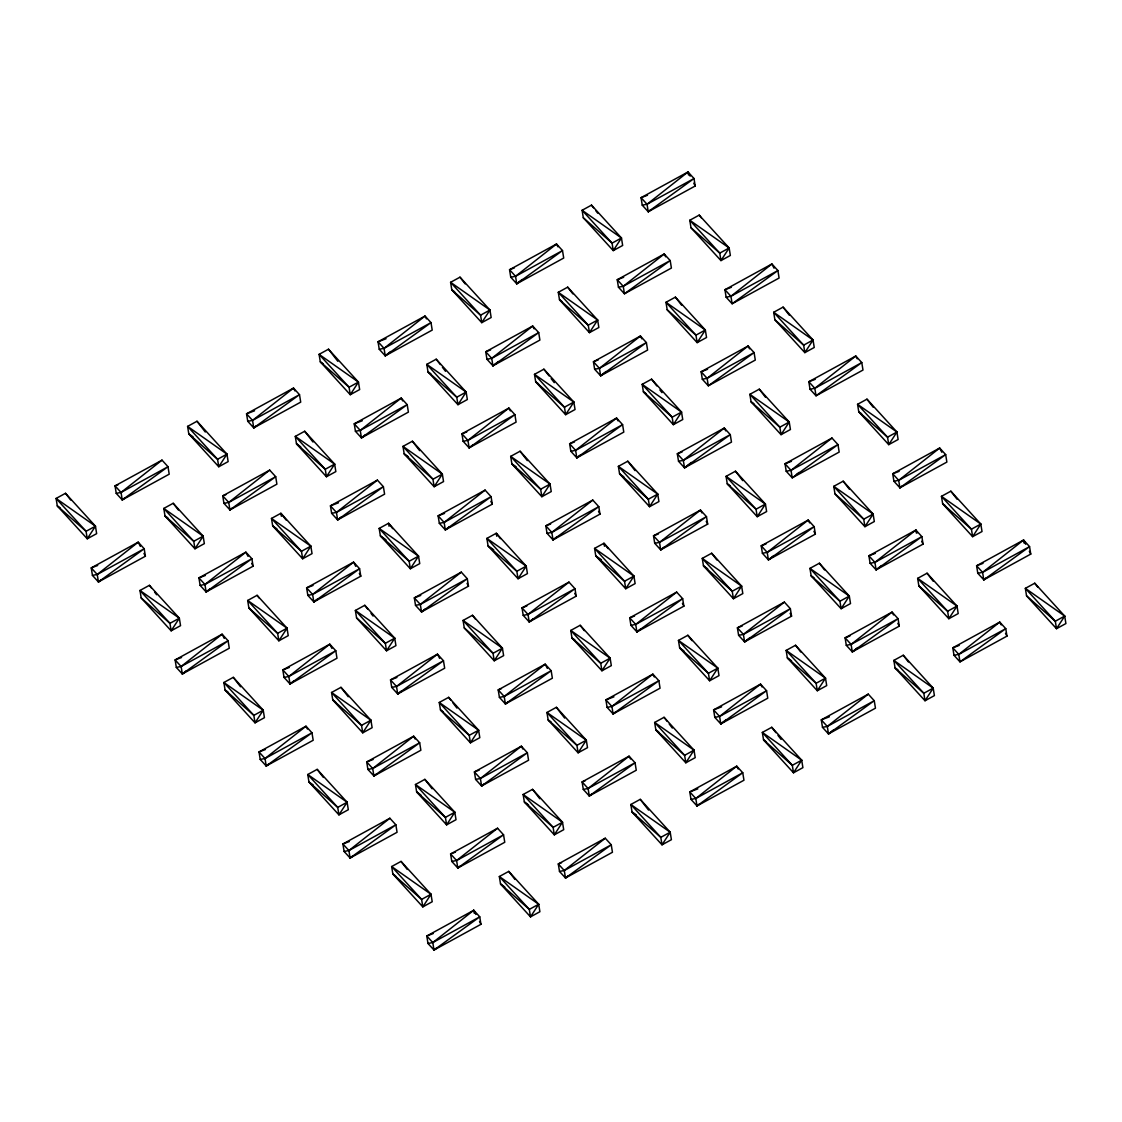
<?xml version="1.0" encoding="UTF-8"?>
<svg xmlns="http://www.w3.org/2000/svg" width="1122" height="1122" viewBox="0 0 1122 1122"><rect width="100%" height="100%" fill="white"/><g stroke="black" fill="none" stroke-linecap="round" stroke-linejoin="round"><path stroke-width="1.5" d="M95.454 526.176L87.264 538.784L57.292 505.924L56.1 498.449L65.497 493.301L95.454 526.176L96.646 533.651L87.264 538.784L86.057 531.309L56.1 498.449L95.454 526.176L86.057 531.309L57.292 505.924L60.111 507.901M226.953 454.13L218.762 466.752L188.805 433.877L187.598 426.402L196.995 421.255L226.953 454.13L228.145 461.605L218.762 466.752L217.556 459.277L187.598 426.402L226.953 454.13L217.556 459.277L188.805 433.877L193.012 436.851M203.152 536.162L194.948 548.784L164.99 515.91L163.798 508.434L173.181 503.287L203.152 536.162L204.344 543.637L194.948 548.784L193.755 541.309L163.798 508.434L203.152 536.162L193.755 541.309L164.99 515.91L167.809 517.901M179.338 618.194L171.147 630.816L141.19 597.942L139.984 590.467L149.38 585.333L179.338 618.194L180.544 625.669L171.147 630.816L169.955 623.341L139.984 590.467L179.338 618.194L169.955 623.341L141.19 597.942M358.451 382.083L350.26 394.706L320.303 361.831L319.097 354.356L328.494 349.208L358.451 382.083L359.657 389.558L350.26 394.706L349.068 387.23L319.097 354.356L358.451 382.083L349.068 387.23L320.303 361.831L323.108 363.823M334.651 464.115L326.446 476.738L296.489 443.863L295.296 436.388L304.693 431.255L334.651 464.115L335.843 471.591L326.446 476.738L325.254 469.262L295.296 436.388L334.651 464.115L325.254 469.262L296.489 443.863L300.71 446.837M310.836 546.148L302.645 558.77L272.688 525.909L271.482 518.434L280.879 513.287L310.836 546.148L312.042 553.623L302.645 558.77L301.453 551.295L271.482 518.434L310.836 546.148L301.453 551.295L272.688 525.909L276.896 528.869M489.949 310.037L481.759 322.659L451.801 289.785L450.595 282.309L459.992 277.176L489.949 310.037L491.156 317.512L481.759 322.659L480.567 315.184L450.595 282.309L489.949 310.037L480.567 315.184L451.801 289.785L454.606 291.776M287.036 628.18L278.845 640.802L248.874 607.942L247.681 600.466L257.078 595.319L287.036 628.18L288.228 635.655L278.845 640.802L277.639 633.327L247.681 600.466L287.036 628.18L277.639 633.327L248.874 607.942M466.149 392.069L457.958 404.691L427.987 371.831L426.795 364.355L436.192 359.208L466.149 392.069L467.341 399.544L457.958 404.691L456.752 397.216L426.795 364.355L466.149 392.069L456.752 397.216L427.987 371.831L430.806 373.808M263.235 710.212L255.031 722.834L225.073 689.974L223.881 682.499L233.264 677.351L263.235 710.212L264.427 717.687L255.031 722.834L253.838 715.359L223.881 682.499L263.235 710.212L253.838 715.359L225.073 689.974L227.878 691.951M442.349 474.101L434.144 486.724L404.186 453.863L402.994 446.388L412.377 441.241L442.349 474.101L443.541 481.576L434.144 486.724L432.952 479.248L402.994 446.388L442.349 474.101L432.952 479.248L404.186 453.863L408.408 456.822M621.462 237.99L613.257 250.613L583.3 217.752L582.108 210.277L591.49 205.13L621.462 237.99L622.654 245.466L613.257 250.613L612.065 243.137L582.108 210.277L621.462 237.99L612.065 243.137L583.3 217.752M418.534 556.133L410.343 568.756L380.386 535.895L379.18 528.42L388.577 523.273L418.534 556.133L419.74 563.609L410.343 568.756L409.137 561.28L379.18 528.42L418.534 556.133L409.137 561.28L380.386 535.895L385.996 539.85M597.647 320.022L589.457 332.645L559.499 299.784L558.293 292.309L567.69 287.162L597.647 320.022L598.853 327.498L589.457 332.645L588.251 325.17L558.293 292.309L597.647 320.022L588.251 325.17L559.499 299.784L562.304 301.762M394.734 638.166L386.529 650.788L356.572 617.927L355.379 610.452L364.776 605.305L394.734 638.166L395.926 645.641L386.529 650.788L385.337 643.313L355.379 610.452L394.734 638.166L385.337 643.313L356.572 617.927M573.847 402.055L565.642 414.677L535.685 381.817L534.493 374.341L543.889 369.194L573.847 402.055L575.039 409.53L565.642 414.677L564.45 407.202L534.493 374.341L573.847 402.055L564.45 407.202L535.685 381.817L538.504 383.794M370.919 720.212L362.729 732.82L332.771 699.96L331.565 692.484L340.962 687.337L370.919 720.212L372.125 727.687L362.729 732.82L361.536 725.359L331.565 692.484L370.919 720.212L361.536 725.359L332.771 699.96L335.576 701.937M550.032 484.087L541.842 496.709L511.884 463.849L510.678 456.373L520.075 451.226L550.032 484.087L551.239 491.562L541.842 496.709L540.65 489.234L510.678 456.373L550.032 484.087L540.65 489.234L511.884 463.849L516.092 466.822M347.119 802.244L338.928 814.867L308.957 781.992L307.765 774.517L317.161 769.369L347.119 802.244L348.311 809.719L338.928 814.867L337.722 807.391L307.765 774.517L347.119 802.244L337.722 807.391L308.957 781.992L313.178 784.965M729.146 247.976L720.955 260.599L690.998 227.738L689.792 220.263L699.188 215.115L729.146 247.976L730.352 255.451L720.955 260.599L719.763 253.123L689.792 220.263L729.146 247.976L719.763 253.123L690.998 227.738M526.232 566.133L518.041 578.742L488.07 545.881L486.878 538.406L496.275 533.259L526.232 566.133L527.424 573.608L518.041 578.742L516.835 571.28L486.878 538.406L526.232 566.133L516.835 571.28L488.07 545.881L493.694 549.836M705.345 330.008L697.155 342.631L667.183 309.77L665.991 302.295L675.388 297.148L705.345 330.008L706.537 337.484L697.155 342.631L695.949 335.155L665.991 302.295L705.345 330.008L695.949 335.155L667.183 309.77M502.418 648.165L494.227 660.788L464.27 627.913L463.077 620.438L472.46 615.291L502.418 648.165L503.624 655.641L494.227 660.788L493.035 653.313L463.077 620.438L502.418 648.165L493.035 653.313L464.27 627.913M681.531 412.055L673.34 424.663L643.383 391.802L642.191 384.327L651.573 379.18L681.531 412.055L682.737 419.53L673.34 424.663L672.148 417.202L642.191 384.327L681.531 412.055L672.148 417.202L643.383 391.802L646.188 393.78M478.617 730.198L470.427 742.82L440.469 709.946L439.263 702.47L448.66 697.337L478.617 730.198L479.809 737.673L470.427 742.82L469.22 735.345L439.263 702.47L478.617 730.198L469.22 735.345L440.469 709.946L443.274 711.937M657.73 494.087L649.54 506.709L619.582 473.835L618.376 466.359L627.773 461.212L657.73 494.087L658.923 501.562L649.54 506.709L648.334 499.234L618.376 466.359L657.73 494.087L648.334 499.234L619.582 473.835L623.79 476.808M454.817 812.23L446.612 824.852L416.655 791.992L415.463 784.516L424.845 779.369L454.817 812.23L456.009 819.705L446.612 824.852L445.42 817.377L415.463 784.516L454.817 812.23L445.42 817.377L416.655 791.992L420.876 794.951M633.93 576.119L625.725 588.741L595.768 555.867L594.576 548.392L603.959 543.258L633.93 576.119L635.122 583.594L625.725 588.741L624.533 581.266L594.576 548.392L633.93 576.119L624.533 581.266L595.768 555.867L601.392 559.836M431.002 894.262L422.812 906.885L392.854 874.024L391.648 866.549L401.045 861.401L431.002 894.262L432.208 901.737L422.812 906.885L421.62 899.409L391.648 866.549L431.002 894.262L421.62 899.409L392.854 874.024L395.659 876.002M813.043 340.008L804.839 352.631L774.881 319.756L773.689 312.281L783.072 307.133L813.043 340.008L814.235 347.483L804.839 352.631L803.647 345.155L773.689 312.281L813.043 340.008L803.647 345.155L774.881 319.756M610.116 658.151L601.925 670.774L571.968 637.913L570.761 630.438L580.158 625.291L610.116 658.151L611.322 665.627L601.925 670.774L600.733 663.298L570.761 630.438L610.116 658.151L600.733 663.298L571.968 637.913L574.773 639.891M789.229 422.04L781.038 434.663L751.081 401.788L749.875 394.313L759.271 389.18L789.229 422.04L790.435 429.516L781.038 434.663L779.832 427.187L749.875 394.313L789.229 422.04L779.832 427.187L751.081 401.788L753.886 403.78M586.315 740.183L578.111 752.806L548.153 719.945L546.961 712.47L556.358 707.323L586.315 740.183L587.507 747.659L578.111 752.806L576.918 745.331L546.961 712.47L586.315 740.183L576.918 745.331L548.153 719.945L550.972 721.923M765.428 504.073L757.224 516.695L727.266 483.834L726.074 476.359L735.471 471.212L765.428 504.073L766.621 511.548L757.224 516.695L756.032 509.22L726.074 476.359L765.428 504.073L756.032 509.22L727.266 483.834L730.085 485.812M562.501 822.216L554.31 834.838L524.353 801.978L523.147 794.502L532.543 789.355L562.501 822.216L563.707 829.691L554.31 834.838L553.118 827.363L523.147 794.502L562.501 822.216L553.118 827.363L524.353 801.978L528.56 804.951M741.614 586.105L733.423 598.727L703.466 565.867L702.26 558.391L711.657 553.244L741.614 586.105L742.82 593.58L733.423 598.727L732.231 591.252L702.26 558.391L741.614 586.105L732.231 591.252L703.466 565.867L707.673 568.826M538.7 904.248L530.51 916.87L500.538 884.01L499.346 876.534L508.743 871.387L538.7 904.248L539.892 911.723L530.51 916.87L529.303 909.395L499.346 876.534L538.7 904.248L529.303 909.395L500.538 884.01L504.76 886.983M717.814 668.137L709.623 680.759L679.652 647.899L678.459 640.424L687.856 635.276L717.814 668.137L719.006 675.612L709.623 680.759L708.417 673.284L678.459 640.424L717.814 668.137L708.417 673.284L679.652 647.899L683.873 650.872M896.927 432.026L888.736 444.649L858.765 411.788L857.573 404.313L866.969 399.166L896.927 432.026L898.119 439.501L888.736 444.649L887.53 437.173L857.573 404.313L896.927 432.026L887.53 437.173L858.765 411.788L861.584 413.766M694.013 750.169L685.808 762.792L655.851 729.931L654.659 722.456L664.042 717.309L694.013 750.169L695.205 757.645L685.808 762.792L684.616 755.316L654.659 722.456L694.013 750.169L684.616 755.316L655.851 729.931L658.656 731.909M873.126 514.058L864.922 526.681L834.964 493.82L833.772 486.345L843.155 481.198L873.126 514.058L874.318 521.534L864.922 526.681L863.73 519.206L833.772 486.345L873.126 514.058L863.73 519.206L834.964 493.82M670.199 832.215L662.008 844.824L632.051 811.963L630.845 804.488L640.241 799.341L670.199 832.215L671.405 839.691L662.008 844.824L660.802 837.349L630.845 804.488L670.199 832.215L660.802 837.349L632.051 811.963L636.258 814.937M849.312 596.091L841.121 608.713L811.164 575.852L809.958 568.377L819.355 563.23L849.312 596.091L850.518 603.566L841.121 608.713L839.915 601.238L809.958 568.377L849.312 596.091L839.915 601.238L811.164 575.852L813.969 577.83M825.512 678.137L817.307 690.745L787.349 657.885L786.157 650.409L795.554 645.262L825.512 678.137L826.704 685.612L817.307 690.745L816.115 683.27L786.157 650.409L825.512 678.137L816.115 683.27L787.349 657.885L791.571 660.858M801.697 760.169L793.506 772.792L763.549 739.917L762.343 732.442L771.74 727.294L801.697 760.169L802.903 767.644L793.506 772.792L792.314 765.316L762.343 732.442L801.697 760.169L792.314 765.316L763.549 739.917L766.354 741.894M980.81 524.058L972.62 536.667L942.662 503.806L941.456 496.331L950.853 491.184L980.81 524.058L982.016 531.533L972.62 536.667L971.428 529.191L941.456 496.331L980.81 524.058L971.428 529.191L942.662 503.806L945.467 505.784M957.01 606.09L948.819 618.713L918.848 585.838L917.656 578.363L927.053 573.216L957.01 606.09L958.202 613.566L948.819 618.713L947.613 611.238L917.656 578.363L957.01 606.09L947.613 611.238L918.848 585.838M933.195 688.123L925.005 700.745L895.047 667.87L893.855 660.395L903.238 655.248L933.195 688.123L934.402 695.598L925.005 700.745L923.813 693.27L893.855 660.395L933.195 688.123L923.813 693.27L895.047 667.87L897.852 669.862M1064.708 616.076L1056.503 628.699L1026.546 595.824L1025.354 588.349L1034.736 583.216L1064.708 616.076L1065.9 623.552L1056.503 628.699L1055.311 621.223L1025.354 588.349L1064.708 616.076L1055.311 621.223L1026.546 595.824M116.239 493.343L121.036 492.446L162.017 460.132L168.005 466.71L169.198 474.185L122.242 499.907L116.239 493.343L115.047 485.868L162.017 460.132M118.259 484.648L115.047 485.868L121.036 492.446L122.242 499.907L124.963 497.761M247.752 421.297L252.548 420.399L293.515 388.086L299.504 394.663L300.71 402.139L253.74 427.875L247.752 421.297L246.545 413.822L293.515 388.086L294.946 390.905M254.582 410.778L246.545 413.822L252.548 420.399L253.74 427.875L256.475 425.715M92.439 575.376L97.235 574.478L138.202 542.164L144.205 548.742L145.397 556.217L98.427 581.953L92.439 575.376L91.247 567.9L138.202 542.164L140.362 546.386M379.25 349.251L384.047 348.353L425.014 316.053L431.002 322.617L432.208 330.092L385.239 355.828L379.25 349.251L378.044 341.775L425.014 316.053L426.458 318.858M97.67 565.46L91.247 567.9L97.235 574.478L98.427 581.953L101.162 579.793M386.08 338.732L378.044 341.775L384.047 348.353L385.239 355.828L390.708 351.523M223.937 503.329L228.734 502.432L269.701 470.132L275.703 476.696L276.896 484.171L229.926 509.907L223.937 503.329L222.745 495.854L269.701 470.132M510.748 277.204L515.545 276.307L556.512 244.007L562.501 250.571L563.707 258.046L516.737 283.782L510.748 277.204L509.556 269.729L556.512 244.007L557.957 246.812M225.957 494.634L222.745 495.854L228.734 502.432L229.926 509.907L232.661 507.747M514.367 267.906L509.556 269.729L515.545 276.307L516.737 283.782L522.207 279.476M355.436 431.283L360.232 430.385L401.213 398.086L407.202 404.649L408.394 412.125L361.438 437.861L355.436 431.283L354.243 423.807L401.213 398.086L402.644 400.891M642.247 205.158L647.043 204.26L688.01 171.961L694.013 178.524L695.205 186L648.236 211.735L642.247 205.158L641.055 197.682L688.01 171.961L690.17 176.168M362.266 420.764L354.243 423.807L360.232 430.385L361.438 437.861L365.534 434.635M647.478 195.256L641.055 197.682L647.043 204.26L648.236 211.735L650.97 209.576M200.137 585.361L204.933 584.464L245.9 552.164L251.889 558.728L253.095 566.203L206.125 591.939L200.137 585.361L198.931 577.886L245.9 552.164M486.948 359.236L491.731 358.339L532.712 326.039L538.7 332.603L539.892 340.078L492.937 365.814L486.948 359.236L485.742 351.761L532.712 326.039L534.142 328.844M205.354 575.46L198.931 577.886L204.933 584.464L206.125 591.939L210.221 588.713M490.566 349.938L485.742 351.761L491.731 358.339L492.937 365.814L498.392 361.508M331.635 513.315L336.432 512.417L377.399 480.118L383.387 486.682L384.594 494.157L337.624 519.893L331.635 513.315L330.443 505.84L377.399 480.118M618.446 287.19L623.243 286.292L664.21 253.993L670.199 260.57L671.405 268.046L624.435 293.768L618.446 287.19L617.24 279.729L664.21 253.993L665.641 256.798M338.465 502.796L330.443 505.84L336.432 512.417L337.624 519.893L341.719 516.667M176.322 667.394L181.119 666.496L222.1 634.196L228.089 640.76L229.281 648.236L182.325 673.971L176.322 667.394L175.13 659.918L222.1 634.196L224.246 638.404M463.134 441.269L467.93 440.371L508.897 408.071L514.9 414.649L516.092 422.124L469.122 447.846L463.134 441.269L461.941 433.807L508.897 408.071L510.342 410.876M181.554 657.492L175.13 659.918L181.119 666.496L182.325 673.971L186.42 670.746M466.752 431.97L461.941 433.807L467.93 440.371L469.122 447.846L473.232 444.621M307.835 595.347L312.617 594.45L353.598 562.15L359.587 568.728L360.779 576.203L313.823 601.925L307.835 595.347L306.629 587.872L353.598 562.15M594.632 369.236L599.428 368.325L640.41 336.025L646.398 342.603L647.59 350.078L600.635 375.8L594.632 369.236L593.44 361.761L640.41 336.025L641.84 338.83M313.052 585.446L306.629 587.872L312.617 594.45L313.823 601.925L317.919 598.699M598.25 359.924L593.44 361.761L599.428 368.325L600.635 375.8L606.09 371.494M439.333 523.315L444.13 522.403L485.097 490.104L491.085 496.681L492.292 504.157L445.322 529.879L439.333 523.315L438.127 515.84L485.097 490.104M726.13 297.19L730.927 296.278L771.908 263.979L777.897 270.556L779.089 278.032L732.133 303.753L726.13 297.19L724.938 289.714L771.908 263.979L774.054 268.2M444.55 513.399L438.127 515.84L444.13 522.403L445.322 529.879L449.417 526.653M284.02 677.393L288.817 676.482L329.784 644.182L335.787 650.76L336.979 658.235L290.009 683.957L284.02 677.393L282.828 669.918L329.784 644.182L331.944 648.404M570.832 451.268L575.628 450.357L616.595 418.057L622.584 424.635L623.79 432.11L576.82 457.832L570.832 451.268L569.639 443.793L616.595 418.057L618.04 420.876M289.252 667.478L282.828 669.918L288.817 676.482L290.009 683.957L294.118 680.731M574.45 441.97L569.639 443.793L575.628 450.357L576.82 457.832L580.916 454.606M415.519 605.347L420.315 604.435L461.296 572.136L467.285 578.714L468.477 586.189L421.521 611.911L415.519 605.347L414.327 597.872L461.296 572.136M702.33 379.222L707.126 378.324L748.094 346.011L754.096 352.589L755.288 360.064L708.319 385.8L702.33 379.222L701.138 371.747L748.094 346.011L749.538 348.83M420.75 595.431L414.327 597.872L420.315 604.435L421.521 611.911L425.617 608.685M260.22 759.426L265.016 758.514L305.983 726.214L311.972 732.792L313.178 740.268L266.209 765.989L260.22 759.426L259.014 751.95L305.983 726.214L307.428 729.034M547.017 533.301L551.814 532.403L592.795 500.089L598.783 506.667L599.975 514.142L553.02 539.878L547.017 533.301L545.825 525.825L592.795 500.089M265.437 749.51L259.014 751.95L265.016 758.514L266.209 765.989L268.943 763.844M550.636 524.002L545.825 525.825L551.814 532.403L553.02 539.878L557.115 536.639M391.718 687.379L396.515 686.482L437.482 654.168L443.471 660.746L444.677 668.221L397.707 693.957L391.718 687.379L390.526 679.904L437.482 654.168L439.642 658.39M678.53 461.254L683.312 460.357L724.293 428.043L730.282 434.621L731.474 442.096L684.518 467.832L678.53 461.254L677.323 453.779L724.293 428.043L725.724 430.862M396.936 677.464L390.526 679.904L396.515 686.482L397.707 693.957L401.802 690.717M682.148 451.956L677.323 453.779L683.312 460.357L684.518 467.832L691.348 462.446M523.217 615.333L528.013 614.435L568.98 582.122L574.983 588.699L576.175 596.175L529.205 621.911L523.217 615.333L522.025 607.858L568.98 582.122M810.028 389.208L814.824 388.31L855.791 356.011L861.78 362.574L862.986 370.05L816.017 395.786L810.028 389.208L808.822 381.732L855.791 356.011L857.236 358.816M526.835 606.034L522.025 607.858L528.013 614.435L529.205 621.911L533.301 618.671M367.904 769.412L372.7 768.514L413.681 736.2L419.67 742.778L420.862 750.253L373.907 775.989L367.904 769.412L366.712 761.936L413.681 736.2L415.112 739.019M654.715 543.286L659.512 542.389L700.479 510.089L706.481 516.653L707.673 524.128L660.704 549.864L654.715 543.286L653.523 535.811L700.479 510.089L701.923 512.894M373.135 759.496L366.712 761.936L372.7 768.514L373.907 775.989L376.627 773.829M658.333 533.988L653.523 535.811L659.512 542.389L660.704 549.864L664.813 546.624M499.416 697.365L504.199 696.467L545.18 664.168L551.168 670.732L552.361 678.207L505.405 703.943L499.416 697.365L498.21 689.89L545.18 664.168L547.34 668.375M786.213 471.24L791.01 470.342L831.991 438.043L837.98 444.607L839.172 452.082L792.216 477.818L786.213 471.24L785.021 463.765L831.991 438.043M501.422 688.67L498.21 689.89L504.199 696.467L505.405 703.943L508.14 701.783M796.311 474.592L799.046 472.432M344.103 851.444L348.9 850.546L389.867 818.247L395.87 824.81L397.062 832.286L350.092 858.021L344.103 851.444L342.911 843.968L389.867 818.247M630.915 625.319L635.711 624.421L676.678 592.121L682.667 598.685L683.873 606.161L636.903 631.896L630.915 625.319L629.708 617.843L676.678 592.121M349.335 841.542L342.911 843.968L348.9 850.546L350.092 858.021L352.827 855.862M634.533 616.02L629.708 617.843L635.711 624.421L636.903 631.896L640.999 628.671M475.602 779.397L480.398 778.5L521.365 746.2L527.368 752.764L528.56 760.239L481.59 785.975L475.602 779.397L474.41 771.922L521.365 746.2L522.81 749.005M762.413 553.272L767.21 552.375L808.177 520.075L814.165 526.653L815.371 534.128L768.402 559.85L762.413 553.272L761.221 545.797L808.177 520.075L809.621 522.88M479.22 770.099L474.41 771.922L480.398 778.5L481.59 785.975L484.325 783.815M766.031 543.974L761.221 545.797L767.21 552.375L768.402 559.85L773.871 555.544M607.1 707.351L611.897 706.453L652.878 674.154L658.866 680.731L660.059 688.193L613.103 713.929L607.1 707.351L605.908 699.876L652.878 674.154L654.308 676.959M893.911 481.24L898.708 480.328L939.675 448.029L945.678 454.606L946.87 462.082L899.9 487.804L893.911 481.24L892.719 473.765L939.675 448.029L941.835 452.236M613.93 696.846L605.908 699.876L611.897 706.453L613.103 713.929L615.824 711.783M899.143 471.324L892.719 473.765L898.708 480.328L899.9 487.804L902.635 485.658M451.801 861.43L456.598 860.532L497.565 828.232L503.554 834.81L504.76 842.271L457.79 868.007L451.801 861.43L450.595 853.954L497.565 828.232M738.613 635.318L743.395 634.407L784.376 602.107L790.365 608.685L791.557 616.16L744.601 641.882L738.613 635.318L737.406 627.843L784.376 602.107M455.42 852.131L450.595 853.954L456.598 860.532L457.79 868.007L460.525 865.861M742.231 626.006L737.406 627.843L743.395 634.407L744.601 641.882L750.057 637.577M583.3 789.397L588.096 788.486L629.063 756.186L635.052 762.764L636.258 770.239L589.288 795.961L583.3 789.397L582.108 781.922L629.063 756.186L630.508 758.991M870.111 563.272L874.908 562.36L915.875 530.061L921.863 536.639L923.069 544.114L876.1 569.836L870.111 563.272L868.905 555.797L915.875 530.061L917.305 532.866M585.319 780.702L582.108 781.922L588.096 788.486L589.288 795.961L592.023 793.815M875.328 553.356L868.905 555.797L874.908 562.36L876.1 569.836L881.555 565.53M427.987 943.476L432.783 942.564L473.765 910.265L479.753 916.842L480.945 924.318L433.99 950.039L427.987 943.476L426.795 936L473.765 910.265L475.91 914.472M714.798 717.351L719.595 716.439L760.562 684.139L766.564 690.717L767.757 698.193L720.787 723.914L714.798 717.351L713.606 709.875L760.562 684.139L762.006 686.945M433.218 933.56L426.795 936L432.783 942.564L433.99 950.039L436.71 947.894M721.628 706.832L713.606 709.875L719.595 716.439L720.787 723.914L726.257 719.609M559.499 871.429L564.282 870.518L605.263 838.218L611.252 844.796L612.444 852.271L565.488 877.993L559.499 871.429L558.293 863.954L605.263 838.218M846.297 645.304L851.093 644.407L892.074 612.093L898.063 618.671L899.255 626.146L852.299 651.868L846.297 645.304L845.104 637.829L892.074 612.093L893.505 614.912M561.505 862.734L558.293 863.954L564.282 870.518L565.488 877.993L568.223 875.847M849.915 636.006L845.104 637.829L851.093 644.407L852.299 651.868L857.755 647.562M690.998 799.383L695.794 798.485L736.761 766.172L742.75 772.749L743.956 780.225L696.986 805.947L690.998 799.383L689.792 791.908L736.761 766.172L738.192 768.991M977.795 573.258L982.592 572.36L1023.573 540.047L1029.561 546.624L1030.753 554.1L983.798 579.836L977.795 573.258L976.603 565.783L1023.573 540.047L1025.718 544.268M697.828 788.864L689.792 791.908L695.794 798.485L696.986 805.947L699.721 803.801M983.026 563.342L976.603 565.783L982.592 572.36L983.798 579.836L986.519 577.676M822.496 727.337L827.293 726.439L868.26 694.125L874.248 700.703L875.455 708.178L828.485 733.914L822.496 727.337L821.29 719.861L868.26 694.125M829.326 716.818L821.29 719.861L827.293 726.439L828.485 733.914L833.955 729.609M953.995 655.29L958.791 654.392L999.758 622.093L1005.761 628.657L1006.953 636.132L959.983 661.868L953.995 655.29L952.802 647.815L999.758 622.093L1001.203 624.898M122.242 499.907L168.005 466.71L121.036 492.446M253.74 427.875L299.504 394.663L252.548 420.399M385.239 355.828L431.002 322.617L384.047 348.353M98.427 581.953L144.205 548.742L97.235 574.478M516.737 283.782L562.501 250.571L515.545 276.307M229.926 509.907L275.703 476.696L228.734 502.432M648.236 211.735L694.013 178.524L647.043 204.26M361.438 437.861L407.202 404.649L360.232 430.385M492.937 365.814L538.7 332.603L491.731 358.339M206.125 591.939L251.889 558.728L204.933 584.464M337.624 519.893L383.387 486.682L336.432 512.417M469.122 447.846L514.9 414.649L467.93 440.371M182.325 673.971L228.089 640.76L181.119 666.496M600.635 375.8L646.398 342.603L599.428 368.325M313.823 601.925L359.587 568.728L312.617 594.45M445.322 529.879L491.085 496.681L444.13 522.403M576.82 457.832L622.584 424.635L575.628 450.357M290.009 683.957L335.787 650.76L288.817 676.482M421.521 611.911L467.285 578.714L420.315 604.435M553.02 539.878L598.783 506.667L551.814 532.403M266.209 765.989L311.972 732.792L265.016 758.514M684.518 467.832L730.282 434.621L683.312 460.357M397.707 693.957L443.471 660.746L396.515 686.482M529.205 621.911L574.983 588.699L528.013 614.435M660.704 549.864L706.481 516.653L659.512 542.389M373.907 775.989L419.67 742.778L372.7 768.514M505.405 703.943L551.168 670.732L504.199 696.467M636.903 631.896L682.667 598.685L635.711 624.421M350.092 858.021L395.87 824.81L348.9 850.546M768.402 559.85L814.165 526.653L767.21 552.375M481.59 785.975L527.368 752.764L480.398 778.5M899.9 487.804L945.678 454.606L898.708 480.328M613.103 713.929L658.866 680.731L611.897 706.453M744.601 641.882L790.365 608.685L743.395 634.407M457.79 868.007L503.554 834.81L456.598 860.532M876.1 569.836L921.863 536.639L874.908 562.36M589.288 795.961L635.052 762.764L588.096 788.486M720.787 723.914L766.564 690.717L719.595 716.439M433.99 950.039L479.753 916.842L432.783 942.564M852.299 651.868L898.063 618.671L851.093 644.407M565.488 877.993L611.252 844.796L564.282 870.518M983.798 579.836L1029.561 546.624L982.592 572.36M696.986 805.947L742.75 772.749L695.794 798.485M828.485 733.914L874.248 700.703L827.293 726.439M623.243 286.292L670.199 260.57L624.435 293.768L623.243 286.292L617.24 279.729L623.664 277.288M730.927 296.278L777.897 270.556L732.133 303.753L730.927 296.278L724.938 289.714L731.362 287.274M707.126 378.324L754.096 352.589L708.319 385.8L707.126 378.324L701.138 371.747L707.561 369.306M814.824 388.31L861.78 362.574L816.017 395.786L814.824 388.31L808.822 381.732L815.245 379.306M791.01 470.342L837.98 444.607L792.216 477.818L791.01 470.342L785.021 463.765L791.445 461.338M958.791 654.392L1005.761 628.657L959.983 661.868L958.791 654.392L952.802 647.815L959.226 645.388M1034.736 583.216L1037.864 587.241M950.853 491.184L957.08 499.248M866.969 399.166L873.197 407.23M783.072 307.133L789.313 315.212M699.188 215.115L701.264 217.808M927.053 573.216L933.28 581.294M843.155 481.198L849.396 489.262M759.271 389.18L765.499 397.244M675.388 297.148L681.615 305.212M591.49 205.13L593.566 207.808M595.656 210.501L597.731 213.194M903.238 655.248L908.441 661.98M819.355 563.23L824.544 569.948M735.471 471.212L742.736 480.623M651.573 379.18L656.777 385.912M659.89 389.937L661.966 392.63M567.69 287.162L572.879 293.88M795.554 645.262L800.743 651.994M711.657 553.244L716.846 559.962M627.773 461.212L635.038 470.637M543.889 369.194L549.079 375.912M551.154 378.605L554.268 382.644M459.992 277.176L465.181 283.894M771.74 727.294L775.891 732.68M777.967 735.373L781.094 739.398M687.856 635.276L692.008 640.648M608.124 548.63L603.959 543.258L604.449 546.246M520.075 451.226L527.34 460.637M436.192 359.208L440.343 364.58M442.419 367.273L445.532 371.312M664.042 717.309L667.169 721.348M669.245 724.027L672.359 728.066M580.158 625.291L584.31 630.662M500.426 538.644L496.275 533.259L496.751 536.246M412.377 441.241L419.656 450.651M328.494 349.208L337.848 361.312M640.241 799.341L648.544 810.098M556.358 707.323L564.661 718.08M472.46 615.291L475.574 619.33M392.728 528.644L388.577 523.273L389.053 526.26M304.693 431.255L312.996 442.012M532.543 789.355L539.822 798.766M448.66 697.337L450.735 700.016M452.811 702.709L456.963 708.094M364.776 605.305L367.89 609.344M371.003 613.369L373.079 616.062M286.068 520.005L280.879 513.287L281.356 516.274M196.995 421.255L205.298 432.012M508.743 871.387L514.97 879.452M424.845 779.369L432.124 788.78M340.962 687.337L348.241 696.748M257.078 595.319L259.154 598.012M173.181 503.287L178.384 510.019M401.045 861.401L407.272 869.466M317.161 769.369L323.388 777.448M233.264 677.351L240.543 686.762M149.38 585.333L151.456 588.012M154.57 592.051L156.645 594.744M65.497 493.301L70.686 500.033M1029.323 551.295L1030.753 554.1M1005.508 633.327L1006.953 636.132M921.625 541.295L923.069 544.114M693.761 183.195L695.205 186M897.824 623.341L899.255 626.146M813.927 531.309L815.371 534.128M790.126 613.341L791.557 616.16M706.243 521.323L707.673 524.128M682.428 603.356L683.873 606.161M598.545 511.337L599.975 514.142M574.73 593.37L576.175 596.175M490.847 501.338L492.292 504.157M467.047 583.37L468.477 586.189M354.314 563.553L355.758 566.358M359.349 573.384L360.779 576.203M479.515 921.499L480.945 924.318M246.616 553.567L248.06 556.372M251.651 563.398L253.095 566.203M143.953 553.412L145.397 556.217M1023.573 540.047L1024.049 543.048M915.875 530.061L916.351 533.048M688.01 171.961L688.501 174.948M473.765 910.265L474.241 913.252"/></g></svg>
